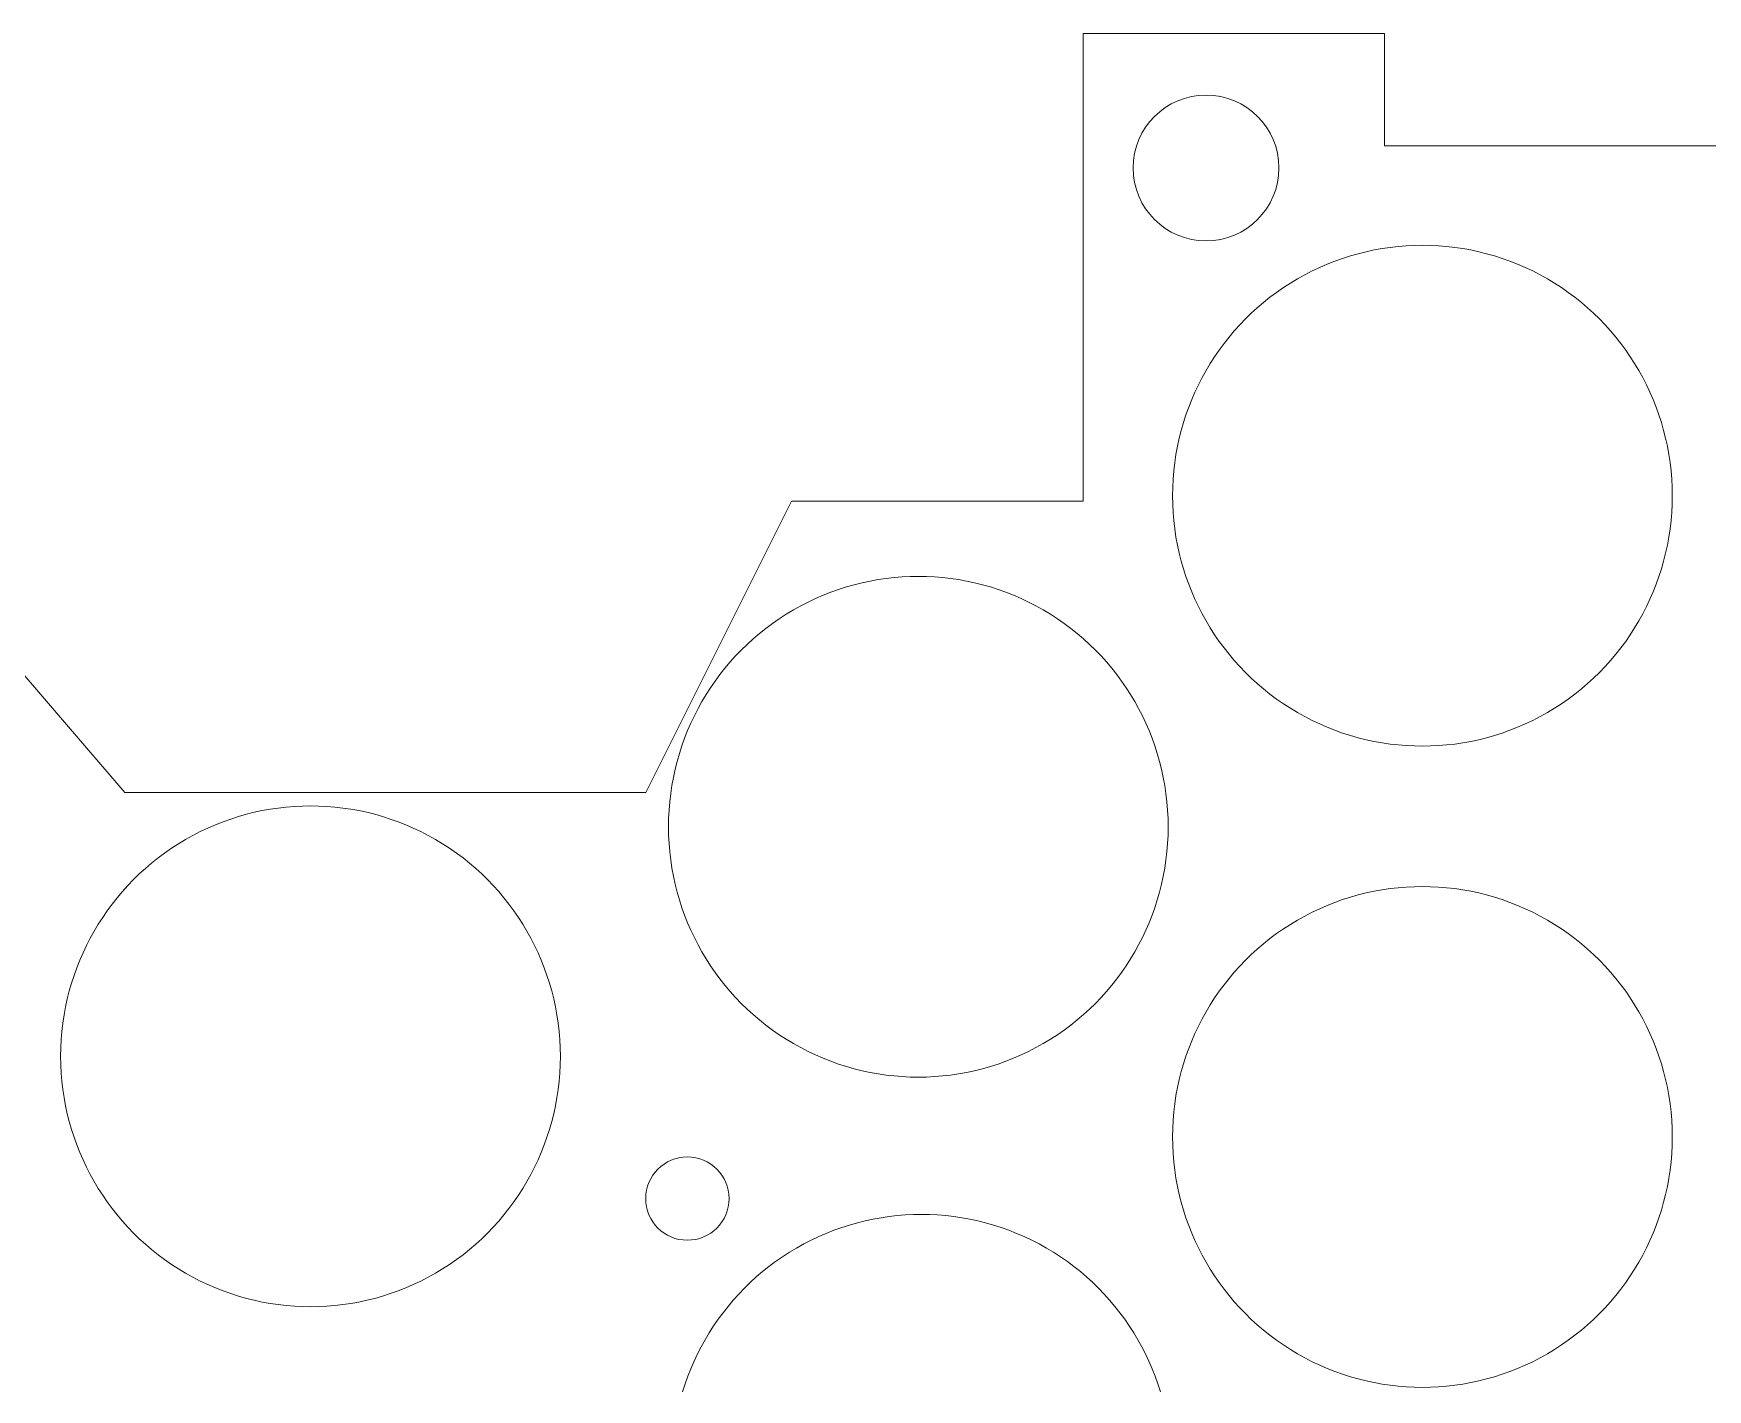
# Model space of a CAD drawing. Header units: millimetres. Extents: x -20 to 230, y 86 to 211.
# Drawn here: x 64.9 to 145.3, y 145.8 to 211 of the extents above; entities that cross this region are included whole.
import ezdxf

# ---------------------------------------------------------------- set-up
doc = ezdxf.new("R2010")
doc.units = ezdxf.units.MM
doc.header["$MEASUREMENT"] = 0
doc.layers.get('0').update_dxf_attribs({"lineweight": 0})

msp = doc.modelspace()

# ---------------------------------------------------------------- linework, layer by layer
at = {"color": 6, "lineweight": 9, "true_color": 0xff00ff}
for p, q in [((129.778, 210.98), (115.304, 210.98)), ((115.304, 189.448), (115.304, 210.979)), ((129.778, 205.589), (129.778, 210.98)), ((168.763, 205.589), (129.778, 205.589)), ((127.391, 200.045), (127.762, 200.177)), ((127.762, 200.177), (128.136, 200.297)), ((128.136, 200.297), (128.513, 200.403)), ((128.513, 200.403), (128.892, 200.498)), ((128.892, 200.498), (129.274, 200.58)), ((129.274, 200.58), (129.657, 200.649)), ((129.657, 200.649), (130.042, 200.706)), ((130.042, 200.706), (130.428, 200.75)), ((130.428, 200.75), (130.816, 200.781)), ((130.816, 200.781), (131.204, 200.8)), ((131.204, 200.8), (131.592, 200.806)), ((131.592, 200.806), (131.98, 200.8)), ((131.98, 200.8), (132.368, 200.781)), ((132.368, 200.781), (132.755, 200.75)), ((132.755, 200.75), (133.142, 200.706)), ((133.142, 200.706), (133.527, 200.649)), ((133.527, 200.649), (133.91, 200.58)), ((133.91, 200.58), (134.292, 200.498)), ((134.292, 200.498), (134.671, 200.403)), ((134.671, 200.403), (135.048, 200.297)), ((135.048, 200.297), (135.422, 200.177)), ((135.422, 200.177), (135.793, 200.045)), ((125.595, 199.195), (125.945, 199.39)), ((125.945, 199.39), (126.3, 199.573)), ((126.3, 199.573), (126.66, 199.743)), ((126.66, 199.743), (127.023, 199.9)), ((127.023, 199.9), (127.391, 200.045)), ((135.793, 200.045), (136.161, 199.9)), ((136.161, 199.9), (136.524, 199.743)), ((136.524, 199.743), (136.884, 199.573)), ((136.884, 199.573), (137.239, 199.39)), ((137.239, 199.39), (137.59, 199.195)), ((124.272, 198.307), (124.589, 198.544)), ((124.589, 198.544), (124.916, 198.771)), ((124.916, 198.771), (125.251, 198.988)), ((125.251, 198.988), (125.595, 199.195)), ((137.59, 199.195), (137.933, 198.988)), ((137.933, 198.988), (138.268, 198.771)), ((138.268, 198.771), (138.595, 198.544)), ((138.595, 198.544), (138.913, 198.307)), ((123.373, 197.539), (123.663, 197.804)), ((123.663, 197.804), (123.963, 198.06)), ((123.963, 198.06), (124.272, 198.307)), ((138.913, 198.307), (139.221, 198.06)), ((139.221, 198.06), (139.521, 197.804)), ((139.521, 197.804), (139.811, 197.539)), ((122.559, 196.693), (122.821, 196.983)), ((122.821, 196.983), (123.092, 197.266)), ((123.092, 197.266), (123.373, 197.539)), ((139.811, 197.539), (140.092, 197.266)), ((140.092, 197.266), (140.363, 196.983)), ((140.363, 196.983), (140.625, 196.693)), ((122.066, 196.088), (122.308, 196.394)), ((122.308, 196.394), (122.559, 196.693)), ((140.625, 196.693), (140.877, 196.394)), ((140.877, 196.394), (141.118, 196.088)), ((121.404, 195.127), (121.614, 195.454)), ((121.614, 195.454), (121.835, 195.775)), ((121.835, 195.775), (122.066, 196.088)), ((141.118, 196.088), (141.349, 195.775)), ((141.349, 195.775), (141.57, 195.454)), ((141.57, 195.454), (141.78, 195.127)), ((121.016, 194.452), (121.204, 194.793)), ((121.204, 194.793), (121.404, 195.127)), ((141.78, 195.127), (141.98, 194.793)), ((141.98, 194.793), (142.168, 194.452)), ((120.516, 193.397), (120.672, 193.754)), ((120.672, 193.754), (120.838, 194.106)), ((120.838, 194.106), (121.016, 194.452)), ((142.168, 194.452), (142.346, 194.106)), ((142.346, 194.106), (142.513, 193.754)), ((142.513, 193.754), (142.668, 193.397)), ((120.241, 192.666), (120.373, 193.034)), ((120.373, 193.034), (120.516, 193.397)), ((142.668, 193.397), (142.811, 193.034)), ((142.811, 193.034), (142.943, 192.666)), ((120.012, 191.917), (120.121, 192.294)), ((120.121, 192.294), (120.241, 192.666)), ((142.943, 192.666), (143.064, 192.294)), ((143.064, 192.294), (143.172, 191.917)), ((119.833, 191.152), (119.916, 191.537)), ((119.916, 191.537), (120.012, 191.917)), ((143.172, 191.917), (143.268, 191.537)), ((143.268, 191.537), (143.351, 191.152)), ((119.703, 190.372), (119.761, 190.764)), ((119.761, 190.764), (119.833, 191.152)), ((143.351, 191.152), (143.423, 190.764)), ((143.423, 190.764), (143.481, 190.372)), ((119.624, 189.581), (119.657, 189.978)), ((119.657, 189.978), (119.703, 190.372)), ((143.481, 190.372), (143.527, 189.978)), ((143.527, 189.978), (143.56, 189.581)), ((115.304, 189.448), (115.304, 188.52)), ((119.597, 188.779), (119.604, 189.181)), ((119.604, 189.181), (119.624, 189.581)), ((143.56, 189.581), (143.58, 189.181)), ((143.58, 189.181), (143.587, 188.779)), ((57.303, 188.498), (69.304, 174.52)), ((94.304, 174.52), (101.304, 188.52)), ((101.304, 188.52), (115.304, 188.52)), ((119.604, 188.377), (119.597, 188.779)), ((119.624, 187.978), (119.604, 188.377)), ((143.58, 188.377), (143.56, 187.978)), ((143.587, 188.779), (143.58, 188.377)), ((119.657, 187.581), (119.624, 187.978)), ((119.703, 187.186), (119.657, 187.581)), ((143.527, 187.581), (143.481, 187.186)), ((143.56, 187.978), (143.527, 187.581)), ((119.761, 186.795), (119.703, 187.186)), ((119.833, 186.406), (119.761, 186.795)), ((143.423, 186.795), (143.351, 186.406)), ((143.481, 187.186), (143.423, 186.795)), ((119.916, 186.022), (119.833, 186.406)), ((120.012, 185.641), (119.916, 186.022)), ((143.268, 186.022), (143.172, 185.641)), ((143.351, 186.406), (143.268, 186.022)), ((105.842, 184.806), (106.228, 184.85)), ((106.228, 184.85), (106.616, 184.881)), ((106.616, 184.881), (107.004, 184.9)), ((107.004, 184.9), (107.392, 184.906)), ((107.392, 184.906), (107.78, 184.9)), ((107.78, 184.9), (108.168, 184.881)), ((108.168, 184.881), (108.555, 184.85)), ((108.555, 184.85), (108.942, 184.806)), ((120.121, 185.264), (120.012, 185.641)), ((120.241, 184.892), (120.121, 185.264)), ((120.373, 184.524), (120.241, 184.892)), ((142.943, 184.892), (142.811, 184.524)), ((143.064, 185.264), (142.943, 184.892)), ((143.172, 185.641), (143.064, 185.264)), ((102.823, 184), (103.191, 184.145)), ((103.191, 184.145), (103.562, 184.277)), ((103.562, 184.277), (103.936, 184.397)), ((103.936, 184.397), (104.312, 184.504)), ((104.312, 184.504), (104.692, 184.598)), ((104.692, 184.598), (105.073, 184.68)), ((105.073, 184.68), (105.457, 184.749)), ((105.457, 184.749), (105.842, 184.806)), ((108.942, 184.806), (109.327, 184.749)), ((109.327, 184.749), (109.71, 184.68)), ((109.71, 184.68), (110.092, 184.598)), ((110.092, 184.598), (110.471, 184.504)), ((110.471, 184.504), (110.848, 184.397)), ((110.848, 184.397), (111.222, 184.277)), ((111.222, 184.277), (111.593, 184.145)), ((111.593, 184.145), (111.961, 184)), ((120.516, 184.162), (120.373, 184.524)), ((120.672, 183.804), (120.516, 184.162)), ((142.668, 184.162), (142.513, 183.804)), ((142.811, 184.524), (142.668, 184.162)), ((101.051, 183.088), (101.394, 183.295)), ((101.394, 183.295), (101.745, 183.49)), ((101.745, 183.49), (102.1, 183.673)), ((102.1, 183.673), (102.459, 183.843)), ((102.459, 183.843), (102.823, 184)), ((111.961, 184), (112.324, 183.843)), ((112.324, 183.843), (112.684, 183.673)), ((112.684, 183.673), (113.039, 183.49)), ((113.039, 183.49), (113.389, 183.295)), ((113.389, 183.295), (113.733, 183.088)), ((120.838, 183.452), (120.672, 183.804)), ((121.016, 183.106), (120.838, 183.452)), ((142.346, 183.452), (142.168, 183.106)), ((142.513, 183.804), (142.346, 183.452)), ((100.071, 182.407), (100.389, 182.644)), ((100.389, 182.644), (100.716, 182.871)), ((100.716, 182.871), (101.051, 183.088)), ((113.733, 183.088), (114.068, 182.871)), ((114.068, 182.871), (114.395, 182.644)), ((114.395, 182.644), (114.713, 182.407)), ((121.204, 182.766), (121.016, 183.106)), ((121.404, 182.432), (121.204, 182.766)), ((121.614, 182.104), (121.404, 182.432)), ((141.78, 182.432), (141.57, 182.104)), ((141.98, 182.766), (141.78, 182.432)), ((142.168, 183.106), (141.98, 182.766)), ((98.892, 181.366), (99.173, 181.639)), ((99.173, 181.639), (99.463, 181.904)), ((99.463, 181.904), (99.763, 182.16)), ((99.763, 182.16), (100.071, 182.407)), ((114.713, 182.407), (115.021, 182.16)), ((115.021, 182.16), (115.321, 181.904)), ((115.321, 181.904), (115.611, 181.639)), ((115.611, 181.639), (115.892, 181.366)), ((121.835, 181.784), (121.614, 182.104)), ((122.066, 181.47), (121.835, 181.784)), ((141.349, 181.784), (141.118, 181.47)), ((141.57, 182.104), (141.349, 181.784)), ((98.359, 180.793), (98.621, 181.083)), ((98.621, 181.083), (98.892, 181.366)), ((115.892, 181.366), (116.163, 181.083)), ((116.163, 181.083), (116.425, 180.793)), ((122.308, 181.164), (122.066, 181.47)), ((122.559, 180.866), (122.308, 181.164)), ((122.821, 180.575), (122.559, 180.866)), ((140.625, 180.866), (140.363, 180.575)), ((140.877, 181.164), (140.625, 180.866)), ((141.118, 181.47), (140.877, 181.164)), ((97.635, 179.875), (97.866, 180.188)), ((97.866, 180.188), (98.107, 180.494)), ((98.107, 180.494), (98.359, 180.793)), ((116.425, 180.793), (116.676, 180.494)), ((116.676, 180.494), (116.918, 180.188)), ((116.918, 180.188), (117.149, 179.875)), ((123.092, 180.293), (122.821, 180.575)), ((123.373, 180.019), (123.092, 180.293)), ((140.092, 180.293), (139.811, 180.019)), ((140.363, 180.575), (140.092, 180.293)), ((97.004, 178.893), (97.204, 179.227)), ((97.204, 179.227), (97.414, 179.554)), ((97.414, 179.554), (97.635, 179.875)), ((117.149, 179.875), (117.37, 179.554)), ((117.37, 179.554), (117.58, 179.227)), ((117.58, 179.227), (117.78, 178.893)), ((123.663, 179.754), (123.373, 180.019)), ((123.963, 179.498), (123.663, 179.754)), ((124.272, 179.252), (123.963, 179.498)), ((124.589, 179.014), (124.272, 179.252)), ((138.913, 179.252), (138.595, 179.014)), ((139.221, 179.498), (138.913, 179.252)), ((139.521, 179.754), (139.221, 179.498)), ((139.811, 180.019), (139.521, 179.754)), ((96.638, 178.206), (96.816, 178.553)), ((96.816, 178.553), (97.004, 178.893)), ((117.78, 178.893), (117.968, 178.553)), ((117.968, 178.553), (118.146, 178.206)), ((124.916, 178.787), (124.589, 179.014)), ((125.251, 178.57), (124.916, 178.787)), ((125.595, 178.363), (125.251, 178.57)), ((137.933, 178.57), (137.59, 178.363)), ((138.268, 178.787), (137.933, 178.57)), ((138.595, 179.014), (138.268, 178.787)), ((96.316, 177.497), (96.471, 177.854)), ((96.471, 177.854), (96.638, 178.206)), ((118.146, 178.206), (118.312, 177.854)), ((118.312, 177.854), (118.468, 177.497)), ((125.945, 178.168), (125.595, 178.363)), ((126.3, 177.986), (125.945, 178.168)), ((126.66, 177.816), (126.3, 177.986)), ((127.023, 177.658), (126.66, 177.816)), ((127.391, 177.513), (127.023, 177.658)), ((136.161, 177.658), (135.793, 177.513)), ((136.524, 177.816), (136.161, 177.658)), ((136.884, 177.986), (136.524, 177.816)), ((137.239, 178.168), (136.884, 177.986)), ((137.59, 178.363), (137.239, 178.168)), ((96.041, 176.766), (96.173, 177.134)), ((96.173, 177.134), (96.316, 177.497)), ((118.468, 177.497), (118.611, 177.134)), ((118.611, 177.134), (118.743, 176.766)), ((127.762, 177.381), (127.391, 177.513)), ((128.136, 177.262), (127.762, 177.381)), ((128.513, 177.155), (128.136, 177.262)), ((128.892, 177.06), (128.513, 177.155)), ((129.274, 176.979), (128.892, 177.06)), ((129.657, 176.909), (129.274, 176.979)), ((130.042, 176.853), (129.657, 176.909)), ((130.428, 176.809), (130.042, 176.853)), ((130.816, 176.777), (130.428, 176.809)), ((132.755, 176.809), (132.368, 176.777)), ((133.142, 176.853), (132.755, 176.809)), ((133.527, 176.909), (133.142, 176.853)), ((133.91, 176.979), (133.527, 176.909)), ((134.292, 177.06), (133.91, 176.979)), ((134.671, 177.155), (134.292, 177.06)), ((135.048, 177.262), (134.671, 177.155)), ((135.422, 177.381), (135.048, 177.262)), ((135.793, 177.513), (135.422, 177.381)), ((95.716, 175.637), (95.812, 176.017)), ((95.812, 176.017), (95.921, 176.394)), ((95.921, 176.394), (96.041, 176.766)), ((118.743, 176.766), (118.863, 176.394)), ((118.863, 176.394), (118.972, 176.017)), ((118.972, 176.017), (119.068, 175.637)), ((131.204, 176.758), (130.816, 176.777)), ((131.592, 176.752), (131.204, 176.758)), ((131.98, 176.758), (131.592, 176.752)), ((132.368, 176.777), (131.98, 176.758)), ((95.561, 174.864), (95.633, 175.252)), ((95.633, 175.252), (95.716, 175.637)), ((119.068, 175.637), (119.151, 175.252)), ((119.151, 175.252), (119.222, 174.864)), ((69.304, 174.52), (94.304, 174.52)), ((95.457, 174.078), (95.503, 174.472)), ((95.503, 174.472), (95.561, 174.864)), ((119.222, 174.864), (119.281, 174.472)), ((119.281, 174.472), (119.327, 174.078)), ((75.512, 173.571), (75.894, 173.653)), ((75.894, 173.653), (76.277, 173.722)), ((76.277, 173.722), (76.662, 173.779)), ((76.662, 173.779), (77.048, 173.823)), ((77.048, 173.823), (77.436, 173.854)), ((77.436, 173.854), (77.824, 173.873)), ((77.824, 173.873), (78.212, 173.879)), ((78.212, 173.879), (78.6, 173.873)), ((78.6, 173.873), (78.988, 173.854)), ((78.988, 173.854), (79.375, 173.823)), ((79.375, 173.823), (79.762, 173.779)), ((79.762, 173.779), (80.147, 173.722)), ((80.147, 173.722), (80.53, 173.653)), ((80.53, 173.653), (80.912, 173.571)), ((95.404, 173.281), (95.424, 173.681)), ((95.424, 173.681), (95.457, 174.078)), ((119.327, 174.078), (119.36, 173.681)), ((119.36, 173.681), (119.38, 173.281)), ((72.92, 172.646), (73.28, 172.815)), ((73.28, 172.815), (73.643, 172.973)), ((73.643, 172.973), (74.011, 173.118)), ((74.011, 173.118), (74.382, 173.25)), ((74.382, 173.25), (74.756, 173.369)), ((74.756, 173.369), (75.133, 173.476)), ((75.133, 173.476), (75.512, 173.571)), ((80.912, 173.571), (81.292, 173.476)), ((81.292, 173.476), (81.668, 173.369)), ((81.668, 173.369), (82.042, 173.25)), ((82.042, 173.25), (82.413, 173.118)), ((82.413, 173.118), (82.781, 172.973)), ((82.781, 172.973), (83.144, 172.815)), ((83.144, 172.815), (83.504, 172.646)), ((95.397, 172.879), (95.404, 173.281)), ((95.404, 172.477), (95.397, 172.879)), ((119.38, 173.281), (119.387, 172.879)), ((119.387, 172.879), (119.38, 172.477)), ((71.536, 171.844), (71.871, 172.061)), ((71.871, 172.061), (72.215, 172.268)), ((72.215, 172.268), (72.565, 172.463)), ((72.565, 172.463), (72.92, 172.646)), ((83.504, 172.646), (83.859, 172.463)), ((83.859, 172.463), (84.21, 172.268)), ((84.21, 172.268), (84.553, 172.061)), ((84.553, 172.061), (84.888, 171.844)), ((95.424, 172.078), (95.404, 172.477)), ((95.457, 171.681), (95.424, 172.078)), ((119.36, 172.078), (119.327, 171.681)), ((119.38, 172.477), (119.36, 172.078)), ((70.583, 171.133), (70.892, 171.38)), ((70.892, 171.38), (71.209, 171.617)), ((71.209, 171.617), (71.536, 171.844)), ((84.888, 171.844), (85.215, 171.617)), ((85.215, 171.617), (85.533, 171.38)), ((85.533, 171.38), (85.841, 171.133)), ((95.503, 171.286), (95.457, 171.681)), ((95.561, 170.895), (95.503, 171.286)), ((119.281, 171.286), (119.222, 170.895)), ((119.327, 171.681), (119.281, 171.286)), ((69.712, 170.338), (69.993, 170.612)), ((69.993, 170.612), (70.283, 170.877)), ((70.283, 170.877), (70.583, 171.133)), ((85.841, 171.133), (86.141, 170.877)), ((86.141, 170.877), (86.431, 170.612)), ((86.431, 170.612), (86.712, 170.338)), ((95.633, 170.507), (95.561, 170.895)), ((95.716, 170.122), (95.633, 170.507)), ((119.151, 170.507), (119.068, 170.122)), ((119.222, 170.895), (119.151, 170.507)), ((68.928, 169.467), (69.179, 169.766)), ((69.179, 169.766), (69.441, 170.056)), ((69.441, 170.056), (69.712, 170.338)), ((86.712, 170.338), (86.983, 170.056)), ((86.983, 170.056), (87.245, 169.766)), ((87.245, 169.766), (87.497, 169.467)), ((95.812, 169.741), (95.716, 170.122)), ((95.921, 169.364), (95.812, 169.741)), ((118.972, 169.741), (118.863, 169.364)), ((119.068, 170.122), (118.972, 169.741)), ((128.136, 169.497), (128.513, 169.604)), ((128.513, 169.604), (128.892, 169.698)), ((128.892, 169.698), (129.274, 169.78)), ((129.274, 169.78), (129.657, 169.849)), ((129.657, 169.849), (130.042, 169.906)), ((130.042, 169.906), (130.428, 169.95)), ((130.428, 169.95), (130.816, 169.981)), ((130.816, 169.981), (131.204, 170)), ((131.204, 170), (131.592, 170.006)), ((131.592, 170.006), (131.98, 170)), ((131.98, 170), (132.368, 169.981)), ((132.368, 169.981), (132.755, 169.95)), ((132.755, 169.95), (133.142, 169.906)), ((133.142, 169.906), (133.527, 169.849)), ((133.527, 169.849), (133.91, 169.78)), ((133.91, 169.78), (134.292, 169.698)), ((134.292, 169.698), (134.671, 169.604)), ((134.671, 169.604), (135.048, 169.497)), ((68.234, 168.527), (68.455, 168.848)), ((68.455, 168.848), (68.686, 169.161)), ((68.686, 169.161), (68.928, 169.467)), ((87.497, 169.467), (87.738, 169.161)), ((87.738, 169.161), (87.969, 168.848)), ((87.969, 168.848), (88.19, 168.527)), ((96.041, 168.992), (95.921, 169.364)), ((96.173, 168.624), (96.041, 168.992)), ((118.743, 168.992), (118.611, 168.624)), ((118.863, 169.364), (118.743, 168.992)), ((125.945, 168.59), (126.3, 168.773)), ((126.3, 168.773), (126.66, 168.943)), ((126.66, 168.943), (127.023, 169.1)), ((127.023, 169.1), (127.391, 169.245)), ((127.391, 169.245), (127.762, 169.377)), ((127.762, 169.377), (128.136, 169.497)), ((135.048, 169.497), (135.422, 169.377)), ((135.422, 169.377), (135.793, 169.245)), ((135.793, 169.245), (136.161, 169.1)), ((136.161, 169.1), (136.524, 168.943)), ((136.524, 168.943), (136.884, 168.773)), ((136.884, 168.773), (137.239, 168.59)), ((67.824, 167.866), (68.024, 168.2)), ((68.024, 168.2), (68.234, 168.527)), ((88.19, 168.527), (88.4, 168.2)), ((88.4, 168.2), (88.6, 167.866)), ((96.316, 168.262), (96.173, 168.624)), ((96.471, 167.904), (96.316, 168.262)), ((118.468, 168.262), (118.312, 167.904)), ((118.611, 168.624), (118.468, 168.262)), ((124.589, 167.744), (124.916, 167.971)), ((124.916, 167.971), (125.251, 168.189)), ((125.251, 168.189), (125.595, 168.395)), ((125.595, 168.395), (125.945, 168.59)), ((137.239, 168.59), (137.59, 168.395)), ((137.59, 168.395), (137.933, 168.189)), ((137.933, 168.189), (138.268, 167.971)), ((138.268, 167.971), (138.595, 167.744)), ((67.292, 166.827), (67.458, 167.179)), ((67.458, 167.179), (67.636, 167.525)), ((67.636, 167.525), (67.824, 167.866)), ((88.6, 167.866), (88.788, 167.525)), ((88.788, 167.525), (88.966, 167.179)), ((88.966, 167.179), (89.133, 166.827)), ((96.638, 167.552), (96.471, 167.904)), ((96.816, 167.206), (96.638, 167.552)), ((97.004, 166.866), (96.816, 167.206)), ((117.968, 167.206), (117.78, 166.866)), ((118.146, 167.552), (117.968, 167.206)), ((118.312, 167.904), (118.146, 167.552)), ((123.663, 167.004), (123.963, 167.26)), ((123.963, 167.26), (124.272, 167.507)), ((124.272, 167.507), (124.589, 167.744)), ((138.595, 167.744), (138.913, 167.507)), ((138.913, 167.507), (139.221, 167.26)), ((139.221, 167.26), (139.521, 167.004)), ((66.993, 166.107), (67.136, 166.469)), ((67.136, 166.469), (67.292, 166.827)), ((89.133, 166.827), (89.288, 166.469)), ((89.288, 166.469), (89.431, 166.107)), ((97.204, 166.532), (97.004, 166.866)), ((97.414, 166.204), (97.204, 166.532)), ((117.58, 166.532), (117.37, 166.204)), ((117.78, 166.866), (117.58, 166.532)), ((122.821, 166.183), (123.092, 166.466)), ((123.092, 166.466), (123.373, 166.739)), ((123.373, 166.739), (123.663, 167.004)), ((139.521, 167.004), (139.811, 166.739)), ((139.811, 166.739), (140.092, 166.466)), ((140.092, 166.466), (140.363, 166.183)), ((66.741, 165.367), (66.861, 165.739)), ((66.861, 165.739), (66.993, 166.107)), ((89.431, 166.107), (89.563, 165.739)), ((89.563, 165.739), (89.684, 165.367)), ((97.635, 165.884), (97.414, 166.204)), ((97.866, 165.57), (97.635, 165.884)), ((98.107, 165.264), (97.866, 165.57)), ((116.918, 165.57), (116.676, 165.264)), ((117.149, 165.884), (116.918, 165.57)), ((117.37, 166.204), (117.149, 165.884)), ((122.066, 165.288), (122.308, 165.594)), ((122.308, 165.594), (122.559, 165.893)), ((122.559, 165.893), (122.821, 166.183)), ((140.363, 166.183), (140.625, 165.893)), ((140.625, 165.893), (140.877, 165.594)), ((140.877, 165.594), (141.118, 165.288)), ((66.536, 164.609), (66.632, 164.99)), ((66.632, 164.99), (66.741, 165.367)), ((89.684, 165.367), (89.792, 164.99)), ((89.792, 164.99), (89.888, 164.609)), ((98.359, 164.966), (98.107, 165.264)), ((98.621, 164.675), (98.359, 164.966)), ((116.425, 164.966), (116.163, 164.675)), ((116.676, 165.264), (116.425, 164.966)), ((121.614, 164.654), (121.835, 164.975)), ((121.835, 164.975), (122.066, 165.288)), ((141.118, 165.288), (141.349, 164.975)), ((141.349, 164.975), (141.57, 164.654)), ((66.382, 163.837), (66.453, 164.225)), ((66.453, 164.225), (66.536, 164.609)), ((89.888, 164.609), (89.971, 164.225)), ((89.971, 164.225), (90.043, 163.837)), ((98.892, 164.393), (98.621, 164.675)), ((99.173, 164.119), (98.892, 164.393)), ((99.463, 163.854), (99.173, 164.119)), ((115.611, 164.119), (115.321, 163.854)), ((115.892, 164.393), (115.611, 164.119)), ((116.163, 164.675), (115.892, 164.393)), ((121.016, 163.653), (121.204, 163.993)), ((121.204, 163.993), (121.404, 164.327)), ((121.404, 164.327), (121.614, 164.654)), ((141.57, 164.654), (141.78, 164.327)), ((141.78, 164.327), (141.98, 163.993)), ((141.98, 163.993), (142.168, 163.653)), ((66.277, 163.051), (66.323, 163.445)), ((66.323, 163.445), (66.382, 163.837)), ((90.043, 163.837), (90.101, 163.445)), ((90.101, 163.445), (90.147, 163.051)), ((99.763, 163.598), (99.463, 163.854)), ((100.071, 163.352), (99.763, 163.598)), ((100.389, 163.114), (100.071, 163.352)), ((114.713, 163.352), (114.395, 163.114)), ((115.021, 163.598), (114.713, 163.352)), ((115.321, 163.854), (115.021, 163.598)), ((120.672, 162.954), (120.838, 163.306)), ((120.838, 163.306), (121.016, 163.653)), ((142.168, 163.653), (142.346, 163.306)), ((142.346, 163.306), (142.513, 162.954)), ((66.224, 162.254), (66.244, 162.654)), ((66.244, 162.654), (66.277, 163.051)), ((90.147, 163.051), (90.18, 162.654)), ((90.18, 162.654), (90.2, 162.254)), ((100.716, 162.887), (100.389, 163.114)), ((101.051, 162.67), (100.716, 162.887)), ((101.394, 162.463), (101.051, 162.67)), ((101.745, 162.268), (101.394, 162.463)), ((113.389, 162.463), (113.039, 162.268)), ((113.733, 162.67), (113.389, 162.463)), ((114.068, 162.887), (113.733, 162.67)), ((114.395, 163.114), (114.068, 162.887)), ((120.373, 162.234), (120.516, 162.597)), ((120.516, 162.597), (120.672, 162.954)), ((142.513, 162.954), (142.668, 162.597)), ((142.668, 162.597), (142.811, 162.234)), ((66.217, 161.852), (66.224, 162.254)), ((66.224, 161.45), (66.217, 161.852)), ((90.2, 162.254), (90.207, 161.852)), ((90.207, 161.852), (90.2, 161.45)), ((102.1, 162.086), (101.745, 162.268)), ((102.459, 161.916), (102.1, 162.086)), ((102.823, 161.758), (102.459, 161.916)), ((103.191, 161.613), (102.823, 161.758)), ((103.562, 161.481), (103.191, 161.613)), ((111.593, 161.613), (111.222, 161.481)), ((111.961, 161.758), (111.593, 161.613)), ((112.324, 161.916), (111.961, 161.758)), ((112.684, 162.086), (112.324, 161.916)), ((113.039, 162.268), (112.684, 162.086)), ((120.121, 161.494), (120.241, 161.866)), ((120.241, 161.866), (120.373, 162.234)), ((142.811, 162.234), (142.943, 161.866)), ((142.943, 161.866), (143.064, 161.494)), ((66.244, 161.051), (66.224, 161.45)), ((66.277, 160.653), (66.244, 161.051)), ((90.18, 161.051), (90.147, 160.653)), ((90.2, 161.45), (90.18, 161.051)), ((103.936, 161.362), (103.562, 161.481)), ((104.312, 161.255), (103.936, 161.362)), ((104.692, 161.16), (104.312, 161.255)), ((105.073, 161.079), (104.692, 161.16)), ((105.457, 161.009), (105.073, 161.079)), ((105.842, 160.953), (105.457, 161.009)), ((106.228, 160.909), (105.842, 160.953)), ((106.616, 160.877), (106.228, 160.909)), ((107.004, 160.858), (106.616, 160.877)), ((107.392, 160.852), (107.004, 160.858)), ((107.78, 160.858), (107.392, 160.852)), ((108.168, 160.877), (107.78, 160.858)), ((108.555, 160.909), (108.168, 160.877)), ((108.942, 160.953), (108.555, 160.909)), ((109.327, 161.009), (108.942, 160.953)), ((109.71, 161.079), (109.327, 161.009)), ((110.092, 161.16), (109.71, 161.079)), ((110.471, 161.255), (110.092, 161.16)), ((110.848, 161.362), (110.471, 161.255)), ((111.222, 161.481), (110.848, 161.362)), ((119.833, 160.352), (119.916, 160.737)), ((119.916, 160.737), (120.012, 161.117)), ((120.012, 161.117), (120.121, 161.494)), ((143.064, 161.494), (143.172, 161.117)), ((143.172, 161.117), (143.268, 160.737)), ((143.268, 160.737), (143.351, 160.352)), ((66.323, 160.259), (66.277, 160.653)), ((66.382, 159.868), (66.323, 160.259)), ((90.101, 160.259), (90.043, 159.868)), ((90.147, 160.653), (90.101, 160.259)), ((119.703, 159.572), (119.761, 159.964)), ((119.761, 159.964), (119.833, 160.352)), ((143.351, 160.352), (143.423, 159.964)), ((143.423, 159.964), (143.481, 159.572)), ((66.453, 159.479), (66.382, 159.868)), ((66.536, 159.095), (66.453, 159.479)), ((89.971, 159.479), (89.888, 159.095)), ((90.043, 159.868), (89.971, 159.479)), ((119.624, 158.781), (119.657, 159.178)), ((119.657, 159.178), (119.703, 159.572)), ((143.481, 159.572), (143.527, 159.178)), ((143.527, 159.178), (143.56, 158.781)), ((66.632, 158.714), (66.536, 159.095)), ((66.741, 158.337), (66.632, 158.714)), ((66.861, 157.965), (66.741, 158.337)), ((89.684, 158.337), (89.563, 157.965)), ((89.792, 158.714), (89.684, 158.337)), ((89.888, 159.095), (89.792, 158.714)), ((119.597, 157.979), (119.604, 158.381)), ((119.604, 158.381), (119.624, 158.781)), ((143.56, 158.781), (143.58, 158.381)), ((143.58, 158.381), (143.587, 157.979)), ((66.993, 157.597), (66.861, 157.965)), ((67.136, 157.235), (66.993, 157.597)), ((89.431, 157.597), (89.288, 157.235)), ((89.563, 157.965), (89.431, 157.597)), ((119.604, 157.577), (119.597, 157.979)), ((119.624, 157.178), (119.604, 157.577)), ((143.58, 157.577), (143.56, 157.178)), ((143.587, 157.979), (143.58, 157.577)), ((67.292, 156.877), (67.136, 157.235)), ((67.458, 156.525), (67.292, 156.877)), ((89.133, 156.877), (88.966, 156.525)), ((89.288, 157.235), (89.133, 156.877)), ((119.657, 156.781), (119.624, 157.178)), ((119.703, 156.386), (119.657, 156.781)), ((143.527, 156.781), (143.481, 156.386)), ((143.56, 157.178), (143.527, 156.781)), ((67.636, 156.179), (67.458, 156.525)), ((67.824, 155.839), (67.636, 156.179)), ((88.788, 156.179), (88.6, 155.839)), ((88.966, 156.525), (88.788, 156.179)), ((119.761, 155.995), (119.703, 156.386)), ((119.833, 155.607), (119.761, 155.995)), ((143.423, 155.995), (143.351, 155.607)), ((143.481, 156.386), (143.423, 155.995)), ((68.024, 155.505), (67.824, 155.839)), ((68.234, 155.177), (68.024, 155.505)), ((68.455, 154.856), (68.234, 155.177)), ((88.19, 155.177), (87.969, 154.856)), ((88.4, 155.505), (88.19, 155.177)), ((88.6, 155.839), (88.4, 155.505)), ((119.916, 155.222), (119.833, 155.607)), ((120.012, 154.841), (119.916, 155.222)), ((143.268, 155.222), (143.172, 154.841)), ((143.351, 155.607), (143.268, 155.222)), ((68.686, 154.543), (68.455, 154.856)), ((68.928, 154.237), (68.686, 154.543)), ((87.738, 154.543), (87.497, 154.237)), ((87.969, 154.856), (87.738, 154.543)), ((120.121, 154.464), (120.012, 154.841)), ((120.241, 154.092), (120.121, 154.464)), ((143.064, 154.464), (142.943, 154.092)), ((143.172, 154.841), (143.064, 154.464)), ((69.179, 153.939), (68.928, 154.237)), ((69.441, 153.648), (69.179, 153.939)), ((69.712, 153.366), (69.441, 153.648)), ((86.983, 153.648), (86.712, 153.366)), ((87.245, 153.939), (86.983, 153.648)), ((87.497, 154.237), (87.245, 153.939)), ((103.341, 153.495), (103.712, 153.627)), ((103.712, 153.627), (104.086, 153.746)), ((104.086, 153.746), (104.463, 153.853)), ((104.463, 153.853), (104.842, 153.948)), ((104.842, 153.948), (105.224, 154.03)), ((105.224, 154.03), (105.607, 154.099)), ((105.607, 154.099), (105.992, 154.156)), ((105.992, 154.156), (106.378, 154.199)), ((106.378, 154.199), (106.766, 154.231)), ((106.766, 154.231), (107.154, 154.25)), ((107.154, 154.25), (107.542, 154.256)), ((107.542, 154.256), (107.93, 154.25)), ((107.93, 154.25), (108.318, 154.231)), ((108.318, 154.231), (108.705, 154.199)), ((108.705, 154.199), (109.092, 154.156)), ((109.092, 154.156), (109.477, 154.099)), ((109.477, 154.099), (109.86, 154.03)), ((109.86, 154.03), (110.242, 153.948)), ((110.242, 153.948), (110.621, 153.853)), ((110.621, 153.853), (110.998, 153.746)), ((110.998, 153.746), (111.372, 153.627)), ((111.372, 153.627), (111.743, 153.495)), ((120.373, 153.725), (120.241, 154.092)), ((120.516, 153.362), (120.373, 153.725)), ((142.811, 153.725), (142.668, 153.362)), ((142.943, 154.092), (142.811, 153.725)), ((69.993, 153.092), (69.712, 153.366)), ((70.283, 152.827), (69.993, 153.092)), ((70.583, 152.571), (70.283, 152.827)), ((86.141, 152.827), (85.841, 152.571)), ((86.431, 153.092), (86.141, 152.827)), ((86.712, 153.366), (86.431, 153.092)), ((101.545, 152.645), (101.895, 152.84)), ((101.895, 152.84), (102.25, 153.022)), ((102.25, 153.022), (102.61, 153.192)), ((102.61, 153.192), (102.973, 153.35)), ((102.973, 153.35), (103.341, 153.495)), ((111.743, 153.495), (112.111, 153.35)), ((112.111, 153.35), (112.474, 153.192)), ((112.474, 153.192), (112.834, 153.022)), ((112.834, 153.022), (113.189, 152.84)), ((113.189, 152.84), (113.539, 152.645)), ((120.672, 153.004), (120.516, 153.362)), ((120.838, 152.652), (120.672, 153.004)), ((142.513, 153.004), (142.346, 152.652)), ((142.668, 153.362), (142.513, 153.004)), ((70.892, 152.325), (70.583, 152.571)), ((71.209, 152.087), (70.892, 152.325)), ((71.536, 151.86), (71.209, 152.087)), ((85.215, 152.087), (84.888, 151.86)), ((85.533, 152.325), (85.215, 152.087)), ((85.841, 152.571), (85.533, 152.325)), ((100.222, 151.757), (100.539, 151.994)), ((100.539, 151.994), (100.866, 152.221)), ((100.866, 152.221), (101.201, 152.438)), ((101.201, 152.438), (101.545, 152.645)), ((113.539, 152.645), (113.883, 152.438)), ((113.883, 152.438), (114.218, 152.221)), ((114.218, 152.221), (114.545, 151.994)), ((114.545, 151.994), (114.863, 151.757)), ((121.016, 152.306), (120.838, 152.652)), ((121.204, 151.966), (121.016, 152.306)), ((121.404, 151.632), (121.204, 151.966)), ((141.98, 151.966), (141.78, 151.632)), ((142.168, 152.306), (141.98, 151.966)), ((142.346, 152.652), (142.168, 152.306)), ((71.871, 151.643), (71.536, 151.86)), ((72.215, 151.436), (71.871, 151.643)), ((72.565, 151.241), (72.215, 151.436)), ((72.92, 151.058), (72.565, 151.241)), ((83.859, 151.241), (83.504, 151.058)), ((84.21, 151.436), (83.859, 151.241)), ((84.553, 151.643), (84.21, 151.436)), ((84.888, 151.86), (84.553, 151.643)), ((99.323, 150.989), (99.613, 151.254)), ((99.613, 151.254), (99.913, 151.51)), ((99.913, 151.51), (100.222, 151.757)), ((114.863, 151.757), (115.171, 151.51)), ((115.171, 151.51), (115.471, 151.254)), ((115.471, 151.254), (115.761, 150.989)), ((121.614, 151.304), (121.404, 151.632)), ((121.835, 150.984), (121.614, 151.304)), ((141.57, 151.304), (141.349, 150.984)), ((141.78, 151.632), (141.57, 151.304)), ((73.28, 150.889), (72.92, 151.058)), ((73.643, 150.731), (73.28, 150.889)), ((74.011, 150.586), (73.643, 150.731)), ((74.382, 150.454), (74.011, 150.586)), ((74.756, 150.335), (74.382, 150.454)), ((75.133, 150.228), (74.756, 150.335)), ((81.668, 150.335), (81.292, 150.228)), ((82.042, 150.454), (81.668, 150.335)), ((82.413, 150.586), (82.042, 150.454)), ((82.781, 150.731), (82.413, 150.586)), ((83.144, 150.889), (82.781, 150.731)), ((83.504, 151.058), (83.144, 150.889)), ((98.509, 150.143), (98.771, 150.433)), ((98.771, 150.433), (99.042, 150.715)), ((99.042, 150.715), (99.323, 150.989)), ((115.761, 150.989), (116.042, 150.715)), ((116.042, 150.715), (116.313, 150.433)), ((116.313, 150.433), (116.575, 150.143)), ((122.066, 150.67), (121.835, 150.984)), ((122.308, 150.364), (122.066, 150.67)), ((122.559, 150.066), (122.308, 150.364)), ((140.877, 150.364), (140.625, 150.066)), ((141.118, 150.67), (140.877, 150.364)), ((141.349, 150.984), (141.118, 150.67)), ((75.512, 150.133), (75.133, 150.228)), ((75.894, 150.051), (75.512, 150.133)), ((76.277, 149.982), (75.894, 150.051)), ((76.662, 149.925), (76.277, 149.982)), ((77.048, 149.881), (76.662, 149.925)), ((77.436, 149.85), (77.048, 149.881)), ((77.824, 149.831), (77.436, 149.85)), ((78.212, 149.825), (77.824, 149.831)), ((78.6, 149.831), (78.212, 149.825)), ((78.988, 149.85), (78.6, 149.831)), ((79.375, 149.881), (78.988, 149.85)), ((79.762, 149.925), (79.375, 149.881)), ((80.147, 149.982), (79.762, 149.925)), ((80.53, 150.051), (80.147, 149.982)), ((80.912, 150.133), (80.53, 150.051)), ((81.292, 150.228), (80.912, 150.133)), ((97.785, 149.225), (98.016, 149.538)), ((98.016, 149.538), (98.258, 149.844)), ((98.258, 149.844), (98.509, 150.143)), ((116.575, 150.143), (116.826, 149.844)), ((116.826, 149.844), (117.068, 149.538)), ((117.068, 149.538), (117.299, 149.225)), ((122.821, 149.775), (122.559, 150.066)), ((123.092, 149.493), (122.821, 149.775)), ((123.373, 149.219), (123.092, 149.493)), ((140.092, 149.493), (139.811, 149.219)), ((140.363, 149.775), (140.092, 149.493)), ((140.625, 150.066), (140.363, 149.775)), ((97.354, 148.577), (97.564, 148.904)), ((97.564, 148.904), (97.785, 149.225)), ((117.299, 149.225), (117.52, 148.904)), ((117.52, 148.904), (117.73, 148.577)), ((123.663, 148.954), (123.373, 149.219)), ((123.963, 148.698), (123.663, 148.954)), ((124.272, 148.452), (123.963, 148.698)), ((139.221, 148.698), (138.913, 148.452)), ((139.521, 148.954), (139.221, 148.698)), ((139.811, 149.219), (139.521, 148.954)), ((96.788, 147.556), (96.966, 147.902)), ((96.966, 147.902), (97.154, 148.243)), ((97.154, 148.243), (97.354, 148.577)), ((117.73, 148.577), (117.93, 148.243)), ((117.93, 148.243), (118.118, 147.902)), ((118.118, 147.902), (118.296, 147.556)), ((124.589, 148.215), (124.272, 148.452)), ((124.916, 147.987), (124.589, 148.215)), ((125.251, 147.77), (124.916, 147.987)), ((138.268, 147.987), (137.933, 147.77)), ((138.595, 148.215), (138.268, 147.987)), ((138.913, 148.452), (138.595, 148.215)), ((96.466, 146.846), (96.622, 147.204)), ((96.622, 147.204), (96.788, 147.556)), ((118.296, 147.556), (118.462, 147.204)), ((118.462, 147.204), (118.618, 146.846)), ((125.595, 147.563), (125.251, 147.77)), ((125.945, 147.368), (125.595, 147.563)), ((126.3, 147.186), (125.945, 147.368)), ((126.66, 147.016), (126.3, 147.186)), ((136.884, 147.186), (136.524, 147.016)), ((137.239, 147.368), (136.884, 147.186)), ((137.59, 147.563), (137.239, 147.368)), ((137.933, 147.77), (137.59, 147.563)), ((96.191, 146.116), (96.323, 146.484)), ((96.323, 146.484), (96.466, 146.846)), ((118.618, 146.846), (118.761, 146.484)), ((118.761, 146.484), (118.893, 146.116)), ((127.023, 146.858), (126.66, 147.016)), ((127.391, 146.714), (127.023, 146.858)), ((127.762, 146.581), (127.391, 146.714)), ((128.136, 146.462), (127.762, 146.581)), ((128.513, 146.355), (128.136, 146.462)), ((128.892, 146.26), (128.513, 146.355)), ((134.671, 146.355), (134.292, 146.26)), ((135.048, 146.462), (134.671, 146.355)), ((135.422, 146.581), (135.048, 146.462)), ((135.793, 146.714), (135.422, 146.581)), ((136.161, 146.858), (135.793, 146.714)), ((136.524, 147.016), (136.161, 146.858)), ((96.071, 145.744), (96.191, 146.116)), ((118.893, 146.116), (119.014, 145.744)), ((129.274, 146.179), (128.892, 146.26)), ((129.657, 146.109), (129.274, 146.179)), ((130.042, 146.053), (129.657, 146.109)), ((130.428, 146.009), (130.042, 146.053)), ((130.816, 145.977), (130.428, 146.009)), ((131.204, 145.958), (130.816, 145.977)), ((131.592, 145.952), (131.204, 145.958)), ((131.98, 145.958), (131.592, 145.952)), ((132.368, 145.977), (131.98, 145.958)), ((132.755, 146.009), (132.368, 145.977)), ((133.142, 146.053), (132.755, 146.009)), ((133.527, 146.109), (133.142, 146.053)), ((133.91, 146.179), (133.527, 146.109)), ((134.292, 146.26), (133.91, 146.179))]:
    msp.add_line(p, q, dxfattribs=at)
for points in [[(115.261, 210.979)], [(129.778, 210.98)]]:
    msp.add_lwpolyline(points, dxfattribs=at)
for centre, radius in [((121.204, 204.52), 3.5), ((96.304, 155.02), 2)]:
    msp.add_circle(centre, radius, dxfattribs=at)

doc.saveas('drawing.dxf')
